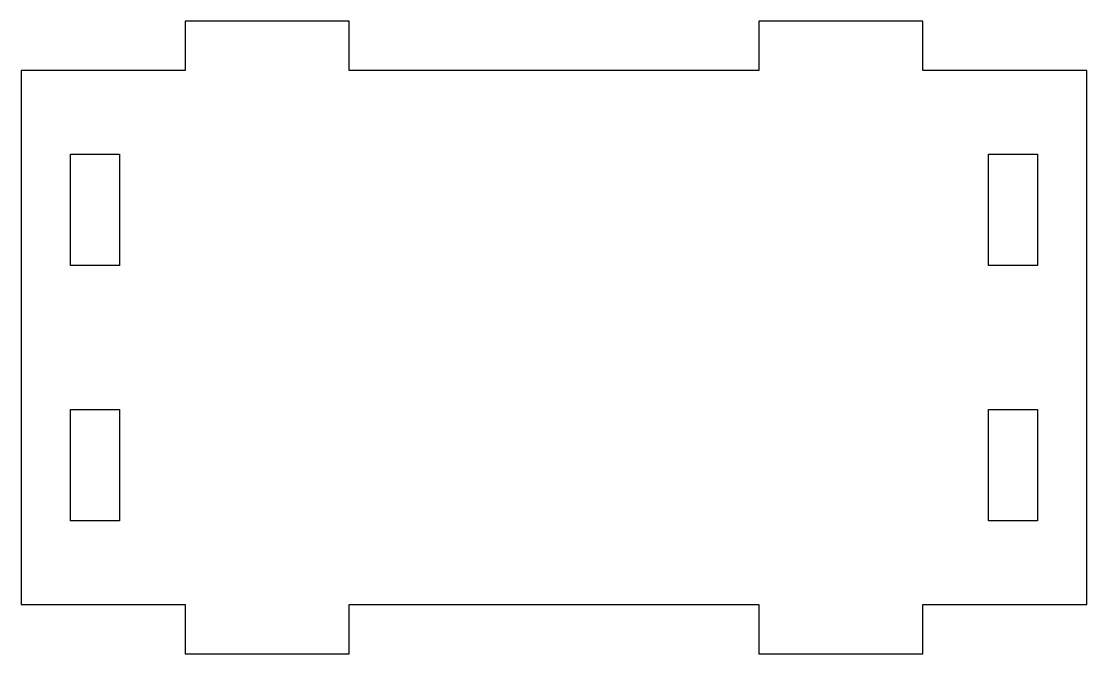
# Model space of a CAD drawing. Extents: x 0 to 65, y 67 to 105.6.
import ezdxf

# ---------------------------------------------------------------- set-up
doc = ezdxf.new("R2010")
doc.units = 0
doc.layers.get('0').update_dxf_attribs({"linetype": 'continuous'})

# ---------------------------------------------------------------- blocks, each defined once
blk = doc.blocks.new('BODY002')
at = {"color": 0}
for p, q in [((20, 105.6), (10, 105.6)), ((10, 105.6), (10, 102.6)), ((20, 102.6), (20, 105.6)), ((55, 105.6), (45, 105.6)), ((45, 105.6), (45, 102.6)), ((55, 102.6), (55, 105.6)), ((10, 102.6), (0, 102.6)), ((0, 102.6), (0, 70)), ((45, 102.6), (20, 102.6)), ((65, 102.6), (55, 102.6)), ((65, 70), (65, 102.6)), ((3, 97.5), (6, 97.5)), ((3, 90.7), (3, 97.5)), ((6, 97.5), (6, 90.7)), ((59, 97.5), (62, 97.5)), ((59, 90.7), (59, 97.5)), ((62, 97.5), (62, 90.7)), ((6, 90.7), (3, 90.7)), ((62, 90.7), (59, 90.7)), ((3, 81.9), (6, 81.9)), ((3, 75.1), (3, 81.9)), ((6, 81.9), (6, 75.1)), ((59, 81.9), (62, 81.9)), ((59, 75.1), (59, 81.9)), ((62, 81.9), (62, 75.1)), ((6, 75.1), (3, 75.1)), ((62, 75.1), (59, 75.1)), ((0, 70), (10, 70)), ((10, 70), (10, 67)), ((20, 67), (20, 70)), ((20, 70), (45, 70)), ((45, 70), (45, 67)), ((55, 67), (55, 70)), ((55, 70), (65, 70)), ((10, 67), (20, 67)), ((45, 67), (55, 67))]:
    blk.add_line(p, q, dxfattribs=at)

msp = doc.modelspace()

# ---------------------------------------------------------------- block references
at = {"color": 0}
msp.add_blockref('BODY002', (0, 0), dxfattribs=at)

doc.saveas('drawing.dxf')
